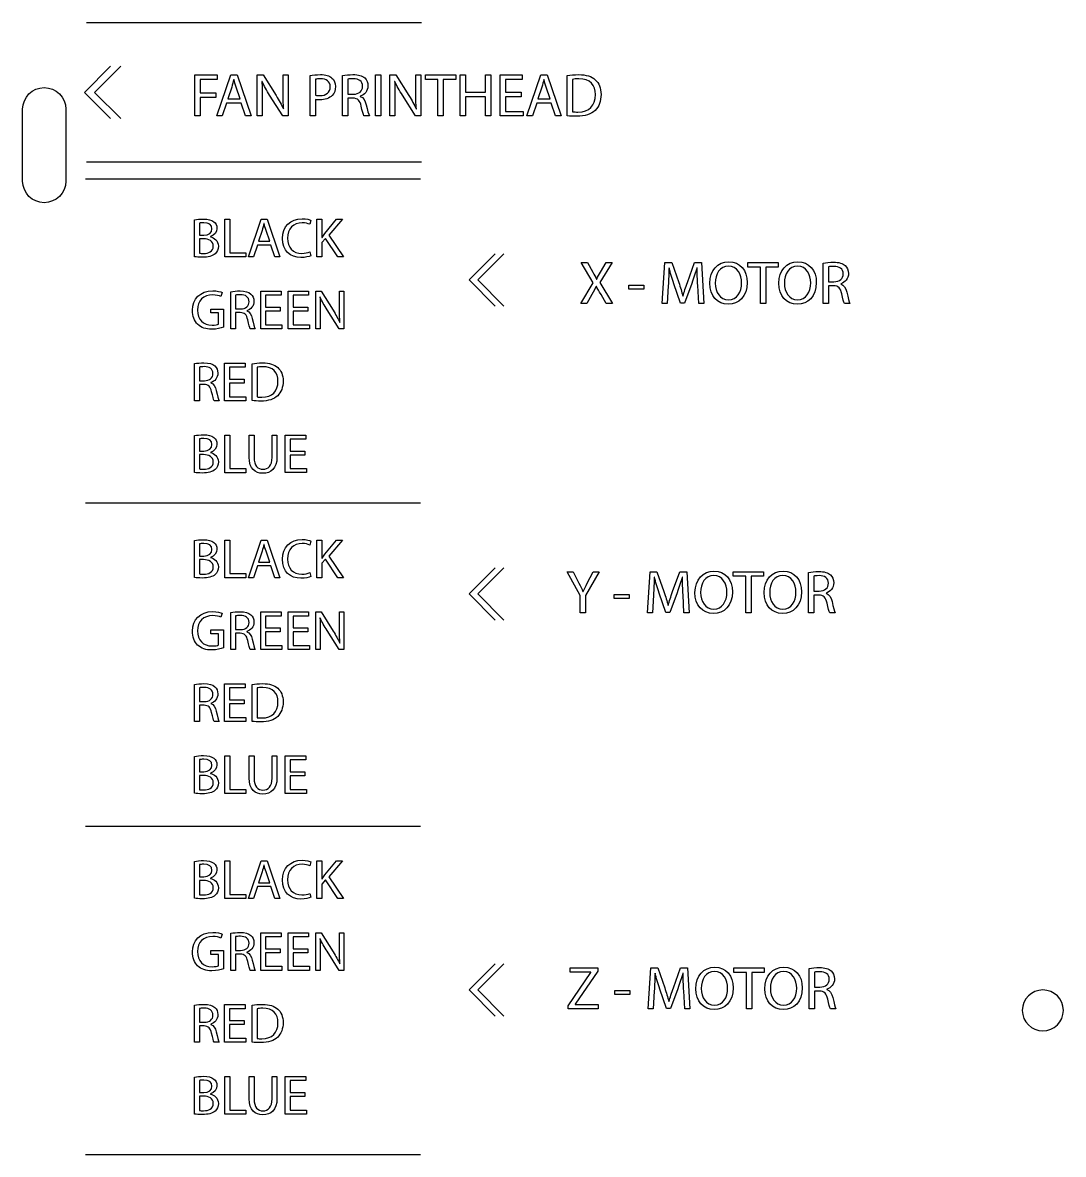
# Model space of a CAD drawing. Header units: millimetres. Extents: x -336 to 378, y -580 to 628.
# Drawn here: x 233.7 to 306, y 448.3 to 527 of the extents above; entities that cross this region are included whole.
import ezdxf

# ---------------------------------------------------------------- set-up
doc = ezdxf.new("R2010")
doc.units = ezdxf.units.MM
doc.layers.add('Cuts', color=1, linetype='Continuous', lineweight=25, true_color=0xff0000)
doc.layers.add('Text', color=5, linetype='Continuous', lineweight=25, true_color=0x0000ff)

msp = doc.modelspace()

# ---------------------------------------------------------------- linework, layer by layer
at = {"layer": 'Cuts', "color": 1, "lineweight": 25, "true_color": 0xff0000}
for points in [[(233.697, 515.993), (233.697, 520.994)], [(236.696, 520.994), (236.696, 515.993), (236.696, 515.993)]]:
    msp.add_lwpolyline(points, dxfattribs=at)
for points in [[(233.697, 520.994), (233.697, 521.822), (234.368, 522.494), (235.196, 522.494)], [(235.196, 522.494), (236.025, 522.494), (236.696, 521.822), (236.696, 520.994)], [(235.196, 514.493), (234.368, 514.493), (233.697, 515.165), (233.697, 515.993)], [(236.696, 515.993), (236.696, 515.165), (236.025, 514.493), (235.196, 514.493)], [(304.583, 459.762), (303.796, 459.762), (303.157, 459.123), (303.157, 458.337)], [(306.008, 458.337), (306.008, 459.123), (305.37, 459.762), (304.583, 459.762)], [(303.157, 458.337), (303.157, 457.55), (303.796, 456.912), (304.583, 456.912)], [(304.583, 456.912), (305.37, 456.912), (306.008, 457.55), (306.008, 458.337)]]:
    msp.add_open_spline(points, degree=3, dxfattribs=at)
at = {"layer": 'Text', "color": 5, "lineweight": 25, "true_color": 0x0000ff}
for points in [[(238.126, 527.011), (261.41, 527.011)], [(239.809, 520.349), (237.993, 522.165), (239.809, 523.982)], [(240.51, 520.349), (238.693, 522.165), (240.51, 523.982)], [(245.669, 523.377), (247.204, 523.377), (247.204, 523.068), (246.041, 523.068), (246.041, 522.12), (247.116, 522.12), (247.116, 521.815), (246.041, 521.815), (246.041, 520.525), (245.669, 520.525), (245.669, 523.377), (245.669, 523.377)], [(247.866, 521.422), (247.569, 520.525), (247.189, 520.525), (248.162, 523.377), (248.602, 523.377), (249.575, 520.525), (249.182, 520.525), (248.877, 521.422), (247.866, 521.422), (247.866, 521.422)], [(249.995, 520.525), (249.995, 523.377), (250.401, 523.377), (251.311, 521.934)], [(251.789, 522.184), (251.789, 523.377), (252.136, 523.377), (252.136, 520.525), (251.764, 520.525), (250.858, 521.972)], [(254.046, 521.667), (254.046, 520.525), (253.678, 520.525), (253.678, 523.343), (253.678, 523.343)], [(256.646, 521.76), (256.298, 521.76), (256.298, 520.525), (255.93, 520.525), (255.93, 523.338), (255.93, 523.338)], [(258.204, 523.377), (258.576, 523.377), (258.576, 520.525), (258.204, 520.525), (258.204, 523.377), (258.204, 523.377)], [(259.219, 520.525), (259.219, 523.377), (259.625, 523.377), (260.535, 521.934)], [(261.014, 522.184), (261.014, 523.377), (261.36, 523.377), (261.36, 520.525), (260.988, 520.525), (260.083, 521.972)], [(262.546, 523.064), (261.679, 523.064), (261.679, 523.377), (263.791, 523.377), (263.791, 523.064), (262.919, 523.064), (262.919, 520.525), (262.546, 520.525), (262.546, 523.064), (262.546, 523.064)], [(264.477, 523.377), (264.477, 522.183), (265.857, 522.183), (265.857, 523.377), (266.229, 523.377), (266.229, 520.525), (265.857, 520.525), (265.857, 521.862), (264.477, 521.862), (264.477, 520.525), (264.105, 520.525), (264.105, 523.377), (264.477, 523.377), (264.477, 523.377)], [(268.341, 521.862), (267.237, 521.862), (267.237, 520.834), (268.473, 520.834), (268.473, 520.525), (266.865, 520.525), (266.865, 523.377), (268.409, 523.377), (268.409, 523.068), (267.237, 523.068), (267.237, 522.166), (268.341, 522.166), (268.341, 521.862), (268.341, 521.862)], [(269.413, 521.422), (269.117, 520.525), (268.736, 520.525), (269.709, 523.377), (270.149, 523.377), (271.122, 520.525), (270.729, 520.525), (270.424, 521.422), (269.413, 521.422), (269.413, 521.422)], [(271.542, 520.534), (271.542, 523.335), (271.542, 523.335)], [(248.221, 522.535), (247.942, 521.71), (248.805, 521.71), (248.805, 521.71)], [(248.374, 523.051), (248.365, 523.051)], [(248.805, 521.71), (248.521, 522.53)], [(250.33, 522.924), (250.317, 522.92)], [(254.046, 523.077), (254.046, 521.968), (254.046, 521.968)], [(256.298, 523.081), (256.298, 522.039), (256.298, 522.039)], [(259.554, 522.924), (259.541, 522.92)], [(269.768, 522.535), (269.489, 521.71), (270.352, 521.71), (270.352, 521.71)], [(269.921, 523.051), (269.912, 523.051)], [(270.352, 521.71), (270.069, 522.53)], [(271.911, 523.068), (271.911, 520.813), (271.911, 520.813)], [(250.342, 521.744), (250.342, 520.525), (249.995, 520.525), (249.995, 520.525)], [(256.298, 522.039), (256.675, 522.039)], [(257.153, 521.896), (257.153, 521.883)], [(259.566, 521.744), (259.566, 520.525), (259.219, 520.525), (259.219, 520.525)], [(251.819, 521.007), (251.831, 521.012)], [(261.043, 521.007), (261.056, 521.012)], [(257.788, 520.525), (257.407, 520.525)], [(238.126, 517.323), (261.41, 517.323)], [(238.059, 516.162), (261.343, 516.162)], [(245.646, 510.731), (245.646, 513.3), (245.646, 513.3)], [(245.984, 513.076), (245.984, 512.229), (245.984, 512.229)], [(247.746, 513.339), (248.087, 513.339), (248.087, 511.007), (249.205, 511.007), (249.205, 510.723), (247.746, 510.723), (247.746, 513.339), (247.746, 513.339)], [(250.004, 511.546), (249.732, 510.723), (249.383, 510.723), (250.276, 513.339), (250.679, 513.339), (251.572, 510.723), (251.211, 510.723), (250.932, 511.546), (250.004, 511.546), (250.004, 511.546)], [(250.47, 513.041), (250.462, 513.041)], [(253.73, 513.266), (253.644, 512.99)], [(254.149, 513.339), (254.486, 513.339), (254.486, 512.078), (254.498, 512.078)], [(254.703, 512.358), (255.503, 513.339), (255.922, 513.339), (254.975, 512.229), (255.996, 510.723), (255.596, 510.723), (254.739, 512.008), (254.486, 511.721), (254.486, 510.723), (254.149, 510.723), (254.149, 513.339), (254.149, 513.339)], [(245.984, 512.229), (246.29, 512.229)], [(250.33, 512.567), (250.074, 511.81), (250.866, 511.81), (250.866, 511.81)], [(250.866, 511.81), (250.606, 512.563)], [(246.263, 511.977), (245.984, 511.977), (245.984, 510.98), (245.984, 510.98)], [(246.756, 512.132), (246.756, 512.12)], [(253.656, 511.076), (253.722, 510.805), (253.722, 510.805)], [(266.536, 507.309), (264.719, 509.125), (266.536, 510.941)], [(267.136, 507.309), (265.32, 509.125), (267.136, 510.941)], [(273.241, 508.109), (272.898, 507.483), (272.475, 507.483), (273.347, 508.926), (272.509, 510.335), (272.936, 510.335), (273.313, 509.666)], [(273.846, 509.666), (274.231, 510.335), (274.658, 510.335), (273.791, 508.947), (274.68, 507.483), (274.252, 507.483), (274.252, 507.483)], [(278.554, 508.706), (278.478, 507.483), (278.126, 507.483), (278.326, 510.335), (278.795, 510.335), (279.282, 508.955)], [(278.618, 509.966), (278.609, 509.966)], [(279.883, 508.955), (280.39, 510.335), (280.86, 510.335), (281.038, 507.483), (280.674, 507.483), (280.606, 508.735), (280.606, 508.735)], [(280.56, 509.966), (280.551, 509.966)], [(284.959, 510.021), (284.092, 510.021), (284.092, 510.335), (286.203, 510.335), (286.203, 510.021), (285.331, 510.021), (285.331, 507.483), (284.959, 507.483), (284.959, 510.021), (284.959, 510.021)], [(290.039, 508.719), (289.692, 508.719), (289.692, 507.483), (289.324, 507.483), (289.324, 510.297), (289.324, 510.297)], [(289.692, 510.038), (289.692, 508.998), (289.692, 508.998)], [(273.575, 509.184), (273.588, 509.184)], [(248.809, 506.857), (248.491, 506.857), (248.491, 505.723), (248.153, 505.723), (248.153, 508.304), (248.153, 508.304)], [(251.592, 506.95), (250.578, 506.95), (250.578, 506.006), (251.712, 506.006), (251.712, 505.723), (250.237, 505.723), (250.237, 508.339), (251.654, 508.339), (251.654, 508.056), (250.578, 508.056), (250.578, 507.229), (251.592, 507.229), (251.592, 506.95), (251.592, 506.95)], [(253.501, 506.95), (252.488, 506.95), (252.488, 506.006), (253.621, 506.006), (253.621, 505.723), (252.146, 505.723), (252.146, 508.339), (253.563, 508.339), (253.563, 508.056), (252.488, 508.056), (252.488, 507.229), (253.501, 507.229), (253.501, 506.95), (253.501, 506.95)], [(254.059, 505.723), (254.059, 508.339), (254.432, 508.339), (255.266, 507.016)], [(255.705, 507.245), (255.705, 508.339), (256.023, 508.339), (256.023, 505.723), (255.681, 505.723), (254.851, 507.051)], [(273.558, 508.676), (273.55, 508.676)], [(275.811, 508.761), (276.856, 508.761), (276.856, 508.49), (275.811, 508.49), (275.811, 508.761), (275.811, 508.761)], [(280.192, 508.883), (279.688, 507.5), (279.409, 507.5), (278.944, 508.858)], [(289.692, 508.998), (290.068, 508.998)], [(290.546, 508.854), (290.546, 508.841)], [(247.564, 508.246), (247.478, 507.97)], [(248.491, 508.067), (248.491, 507.113), (248.491, 507.113)], [(254.366, 507.924), (254.354, 507.92)], [(274.252, 507.483), (273.884, 508.113)], [(279.569, 507.995), (279.578, 507.995)], [(247.307, 506.045), (247.307, 506.825), (246.78, 506.825), (246.78, 507.097), (247.641, 507.097), (247.641, 505.84), (247.641, 505.84)], [(248.491, 507.113), (248.836, 507.113)], [(249.275, 506.981), (249.275, 506.969)], [(254.377, 506.841), (254.377, 505.723), (254.059, 505.723), (254.059, 505.723)], [(291.181, 507.483), (290.8, 507.483)], [(255.732, 506.166), (255.743, 506.17)], [(249.857, 505.723), (249.508, 505.723)], [(246.302, 501.856), (245.984, 501.856), (245.984, 500.723), (245.646, 500.723), (245.646, 503.304), (245.646, 503.304)], [(245.984, 503.067), (245.984, 502.112), (245.984, 502.112)], [(249.085, 501.95), (248.072, 501.95), (248.072, 501.006), (249.205, 501.006), (249.205, 500.723), (247.73, 500.723), (247.73, 503.339), (249.147, 503.339), (249.147, 503.056), (248.072, 503.056), (248.072, 502.229), (249.085, 502.229), (249.085, 501.95), (249.085, 501.95)], [(249.643, 500.731), (249.643, 503.3), (249.643, 503.3)], [(249.981, 503.056), (249.981, 500.987), (249.981, 500.987)], [(245.984, 502.112), (246.33, 502.112)], [(246.768, 501.981), (246.768, 501.969)], [(247.35, 500.723), (247.001, 500.723)], [(245.646, 495.731), (245.646, 498.3), (245.646, 498.3)], [(245.984, 498.076), (245.984, 497.229), (245.984, 497.229)], [(247.746, 498.339), (248.087, 498.339), (248.087, 496.006), (249.205, 496.006), (249.205, 495.723), (247.746, 495.723), (247.746, 498.339), (247.746, 498.339)], [(249.438, 496.799), (249.438, 498.339), (249.779, 498.339), (249.779, 498.339)], [(249.779, 498.339), (249.779, 496.787)], [(251.025, 496.787), (251.025, 498.339), (251.367, 498.339), (251.367, 496.81)], [(253.303, 496.95), (252.29, 496.95), (252.29, 496.007), (253.423, 496.007), (253.423, 495.724), (251.948, 495.724), (251.948, 498.34), (253.365, 498.34), (253.365, 498.056), (252.29, 498.056), (252.29, 497.229), (253.303, 497.229), (253.303, 496.95), (253.303, 496.95)], [(245.984, 497.229), (246.29, 497.229)], [(246.263, 496.977), (245.984, 496.977), (245.984, 495.98), (245.984, 495.98)], [(246.756, 497.132), (246.756, 497.121)], [(238.059, 493.631), (261.343, 493.631)], [(245.646, 488.431), (245.646, 491), (245.646, 491)], [(247.746, 491.039), (248.087, 491.039), (248.087, 488.707), (249.205, 488.707), (249.205, 488.423), (247.746, 488.423), (247.746, 491.039), (247.746, 491.039)], [(250.004, 489.246), (249.732, 488.423), (249.383, 488.423), (250.276, 491.039), (250.679, 491.039), (251.572, 488.423), (251.211, 488.423), (250.932, 489.246), (250.004, 489.246), (250.004, 489.246)], [(253.73, 490.965), (253.644, 490.69)], [(254.149, 491.039), (254.486, 491.039), (254.486, 489.778), (254.498, 489.778)], [(254.703, 490.057), (255.503, 491.039), (255.922, 491.039), (254.975, 489.929), (255.996, 488.423), (255.596, 488.423), (254.739, 489.708), (254.486, 489.421), (254.486, 488.423), (254.149, 488.423), (254.149, 491.039), (254.149, 491.039)], [(245.984, 490.776), (245.984, 489.929), (245.984, 489.929)], [(250.33, 490.267), (250.074, 489.51), (250.866, 489.51), (250.866, 489.51)], [(250.47, 490.741), (250.462, 490.741)], [(250.866, 489.51), (250.606, 490.263)], [(245.984, 489.929), (246.29, 489.929)], [(246.263, 489.677), (245.984, 489.677), (245.984, 488.68), (245.984, 488.68)], [(246.756, 489.832), (246.756, 489.821)], [(253.656, 488.777), (253.722, 488.505), (253.722, 488.505)], [(266.536, 485.479), (264.719, 487.296), (266.536, 489.112)], [(267.136, 485.479), (265.32, 487.296), (267.136, 489.112)], [(272.428, 485.979), (272.428, 487.189), (271.523, 488.831), (271.946, 488.831), (272.348, 488.044)], [(272.928, 488.044), (273.338, 488.831), (273.753, 488.831), (272.801, 487.194), (272.801, 485.98), (272.428, 485.98), (272.428, 485.979)], [(277.53, 487.202), (277.453, 485.979), (277.102, 485.979), (277.301, 488.831), (277.771, 488.831), (278.257, 487.451)], [(278.858, 487.451), (279.366, 488.831), (279.835, 488.831), (280.013, 485.979), (279.649, 485.979), (279.582, 487.231), (279.582, 487.231)], [(283.934, 488.518), (283.067, 488.518), (283.067, 488.831), (285.178, 488.831), (285.178, 488.518), (284.306, 488.518), (284.306, 485.979), (283.934, 485.979), (283.934, 488.518), (283.934, 488.518)], [(289.014, 487.215), (288.667, 487.215), (288.667, 485.98), (288.299, 485.98), (288.299, 488.793), (288.299, 488.793)], [(277.593, 488.463), (277.584, 488.463)], [(279.535, 488.463), (279.526, 488.463)], [(288.667, 488.535), (288.667, 487.494), (288.667, 487.494)], [(272.631, 487.456), (272.64, 487.456)], [(274.787, 487.257), (275.832, 487.257), (275.832, 486.986), (274.787, 486.986), (274.787, 487.257), (274.787, 487.257)], [(279.167, 487.379), (278.663, 485.996), (278.384, 485.996), (277.919, 487.354)], [(288.667, 487.494), (289.044, 487.494)], [(289.522, 487.35), (289.522, 487.337)], [(278.545, 486.491), (278.553, 486.491)], [(247.564, 485.946), (247.478, 485.671)], [(248.809, 484.557), (248.491, 484.557), (248.491, 483.424), (248.153, 483.424), (248.153, 486.005), (248.153, 486.005)], [(248.491, 485.768), (248.491, 484.813), (248.491, 484.813)], [(251.592, 484.65), (250.578, 484.65), (250.578, 483.707), (251.712, 483.707), (251.712, 483.424), (250.237, 483.424), (250.237, 486.04), (251.654, 486.04), (251.654, 485.756), (250.578, 485.756), (250.578, 484.929), (251.592, 484.929), (251.592, 484.65), (251.592, 484.65)], [(253.501, 484.65), (252.488, 484.65), (252.488, 483.707), (253.621, 483.707), (253.621, 483.424), (252.146, 483.424), (252.146, 486.04), (253.563, 486.04), (253.563, 485.756), (252.488, 485.756), (252.488, 484.929), (253.501, 484.929), (253.501, 484.65), (253.501, 484.65)], [(254.059, 483.424), (254.059, 486.04), (254.432, 486.04), (255.266, 484.716)], [(254.366, 485.624), (254.354, 485.62)], [(255.705, 484.945), (255.705, 486.04), (256.023, 486.04), (256.023, 483.424), (255.681, 483.424), (254.851, 484.751)], [(290.157, 485.98), (289.776, 485.98)], [(247.307, 483.745), (247.307, 484.525), (246.78, 484.525), (246.78, 484.797), (247.641, 484.797), (247.641, 483.54), (247.641, 483.54)], [(248.491, 484.813), (248.836, 484.813)], [(249.275, 484.681), (249.275, 484.669)], [(254.377, 484.541), (254.377, 483.424), (254.059, 483.424), (254.059, 483.424)], [(249.857, 483.424), (249.508, 483.424)], [(255.732, 483.866), (255.743, 483.87)], [(246.302, 479.557), (245.984, 479.557), (245.984, 478.423), (245.646, 478.423), (245.646, 481.004), (245.646, 481.004)], [(245.984, 480.767), (245.984, 479.813), (245.984, 479.813)], [(249.085, 479.65), (248.072, 479.65), (248.072, 478.707), (249.205, 478.707), (249.205, 478.424), (247.73, 478.424), (247.73, 481.04), (249.147, 481.04), (249.147, 480.756), (248.072, 480.756), (248.072, 479.929), (249.085, 479.929), (249.085, 479.65), (249.085, 479.65)], [(249.643, 478.432), (249.643, 481), (249.643, 481)], [(249.981, 480.756), (249.981, 478.687), (249.981, 478.687)], [(245.984, 479.813), (246.33, 479.813)], [(246.768, 479.681), (246.768, 479.669)], [(247.35, 478.423), (247.001, 478.423)], [(247.746, 476.039), (248.087, 476.039), (248.087, 473.707), (249.205, 473.707), (249.205, 473.424), (247.746, 473.424), (247.746, 476.039), (247.746, 476.039)], [(249.438, 474.499), (249.438, 476.039), (249.779, 476.039), (249.779, 476.039)], [(249.779, 476.039), (249.779, 474.487)], [(251.025, 474.487), (251.025, 476.039), (251.367, 476.039), (251.367, 474.51)], [(253.303, 474.65), (252.29, 474.65), (252.29, 473.707), (253.423, 473.707), (253.423, 473.424), (251.948, 473.424), (251.948, 476.039), (253.365, 476.039), (253.365, 475.756), (252.29, 475.756), (252.29, 474.929), (253.303, 474.929), (253.303, 474.65), (253.303, 474.65)], [(245.646, 473.431), (245.646, 476.001), (245.646, 476.001)], [(245.984, 475.776), (245.984, 474.929), (245.984, 474.929)], [(245.984, 474.929), (246.29, 474.929)], [(246.263, 474.677), (245.984, 474.677), (245.984, 473.68), (245.984, 473.68)], [(246.756, 474.832), (246.756, 474.821)], [(238.059, 471.158), (261.343, 471.158)], [(245.646, 466.131), (245.646, 468.7), (245.646, 468.7)], [(245.984, 468.475), (245.984, 467.629), (245.984, 467.629)], [(247.746, 468.739), (248.087, 468.739), (248.087, 466.406), (249.205, 466.406), (249.205, 466.123), (247.746, 466.123), (247.746, 468.739), (247.746, 468.739)], [(250.004, 466.946), (249.732, 466.123), (249.383, 466.123), (250.276, 468.739), (250.679, 468.739), (251.572, 466.123), (251.211, 466.123), (250.932, 466.946), (250.004, 466.946), (250.004, 466.946)], [(250.47, 468.44), (250.462, 468.44)], [(253.73, 468.665), (253.644, 468.389)], [(254.149, 468.739), (254.486, 468.739), (254.486, 467.477), (254.498, 467.477)], [(254.703, 467.757), (255.503, 468.739), (255.922, 468.739), (254.975, 467.629), (255.996, 466.123), (255.596, 466.123), (254.739, 467.408), (254.486, 467.12), (254.486, 466.123), (254.149, 466.123), (254.149, 468.739), (254.149, 468.739)], [(245.984, 467.629), (246.29, 467.629)], [(246.263, 467.377), (245.984, 467.377), (245.984, 466.379), (245.984, 466.379)], [(246.756, 467.532), (246.756, 467.52)], [(250.33, 467.966), (250.074, 467.21), (250.866, 467.21), (250.866, 467.21)], [(250.866, 467.21), (250.606, 467.963)], [(253.656, 466.476), (253.722, 466.205), (253.722, 466.205)], [(247.564, 463.646), (247.478, 463.37)], [(248.809, 462.257), (248.491, 462.257), (248.491, 461.123), (248.153, 461.123), (248.153, 463.704), (248.153, 463.704)], [(248.491, 463.467), (248.491, 462.512), (248.491, 462.512)], [(251.592, 462.35), (250.578, 462.35), (250.578, 461.407), (251.712, 461.407), (251.712, 461.124), (250.237, 461.124), (250.237, 463.739), (251.654, 463.739), (251.654, 463.456), (250.578, 463.456), (250.578, 462.629), (251.592, 462.629), (251.592, 462.35), (251.592, 462.35)], [(253.501, 462.35), (252.488, 462.35), (252.488, 461.407), (253.621, 461.407), (253.621, 461.124), (252.146, 461.124), (252.146, 463.739), (253.563, 463.739), (253.563, 463.456), (252.488, 463.456), (252.488, 462.629), (253.501, 462.629), (253.501, 462.35), (253.501, 462.35)], [(254.059, 461.123), (254.059, 463.739), (254.432, 463.739), (255.266, 462.415)], [(255.705, 462.644), (255.705, 463.739), (256.023, 463.739), (256.023, 461.123), (255.681, 461.123), (254.851, 462.451)], [(254.366, 463.324), (254.354, 463.32)], [(247.307, 461.445), (247.307, 462.225), (246.78, 462.225), (246.78, 462.497), (247.641, 462.497), (247.641, 461.24), (247.641, 461.24)], [(248.491, 462.512), (248.836, 462.512)], [(249.275, 462.381), (249.275, 462.369)], [(254.377, 462.242), (254.377, 461.124), (254.059, 461.124), (254.059, 461.123)], [(249.857, 461.123), (249.508, 461.123)], [(255.732, 461.566), (255.743, 461.57)], [(266.536, 457.945), (264.719, 459.761), (266.536, 461.578)], [(267.136, 457.945), (265.32, 459.761), (267.136, 461.578)], [(271.599, 458.66), (273.177, 460.975), (273.177, 460.987), (271.734, 460.987), (271.734, 461.296), (273.659, 461.296), (273.659, 461.072), (272.086, 458.766), (272.086, 458.754), (273.681, 458.754), (273.681, 458.445), (271.599, 458.445), (271.599, 458.66), (271.599, 458.66)], [(277.58, 459.668), (277.504, 458.445), (277.153, 458.445), (277.352, 461.297), (277.821, 461.297), (278.308, 459.917)], [(278.909, 459.917), (279.417, 461.297), (279.886, 461.297), (280.064, 458.445), (279.7, 458.445), (279.632, 459.697), (279.632, 459.697)], [(283.985, 460.983), (283.118, 460.983), (283.118, 461.296), (285.229, 461.296), (285.229, 460.983), (284.358, 460.983), (284.358, 458.445), (283.985, 458.445), (283.985, 460.983), (283.985, 460.983)], [(289.065, 459.68), (288.718, 459.68), (288.718, 458.445), (288.35, 458.445), (288.35, 461.258), (288.35, 461.258)], [(277.644, 460.929), (277.635, 460.929)], [(279.586, 460.928), (279.577, 460.928)], [(288.718, 461), (288.718, 459.959), (288.718, 459.959)], [(274.837, 459.722), (275.882, 459.722), (275.882, 459.451), (274.837, 459.451), (274.837, 459.722), (274.837, 459.722)], [(279.218, 459.845), (278.714, 458.462), (278.435, 458.462), (277.97, 459.82)], [(288.718, 459.959), (289.095, 459.959)], [(289.573, 459.815), (289.573, 459.802)], [(246.302, 457.256), (245.984, 457.256), (245.984, 456.123), (245.646, 456.123), (245.646, 458.704), (245.646, 458.704)], [(249.085, 457.349), (248.072, 457.349), (248.072, 456.406), (249.205, 456.406), (249.205, 456.123), (247.73, 456.123), (247.73, 458.739), (249.147, 458.739), (249.147, 458.456), (248.072, 458.456), (248.072, 457.629), (249.085, 457.629), (249.085, 457.349), (249.085, 457.349)], [(278.596, 458.957), (278.604, 458.957)], [(245.984, 458.467), (245.984, 457.513), (245.984, 457.513)], [(249.643, 456.131), (249.643, 458.7), (249.643, 458.7)], [(249.981, 458.456), (249.981, 456.387), (249.981, 456.387)], [(290.207, 458.445), (289.827, 458.445)], [(245.984, 457.513), (246.33, 457.513)], [(246.768, 457.381), (246.768, 457.369)], [(247.35, 456.123), (247.001, 456.123)], [(245.646, 451.131), (245.646, 453.7), (245.646, 453.7)], [(245.984, 453.475), (245.984, 452.629), (245.984, 452.629)], [(247.746, 453.739), (248.087, 453.739), (248.087, 451.406), (249.205, 451.406), (249.205, 451.123), (247.746, 451.123), (247.746, 453.739), (247.746, 453.739)], [(249.438, 452.198), (249.438, 453.739), (249.779, 453.739), (249.779, 453.739)], [(249.779, 453.739), (249.779, 452.187)], [(251.025, 452.187), (251.025, 453.739), (251.367, 453.739), (251.367, 452.21)], [(253.303, 452.35), (252.29, 452.35), (252.29, 451.406), (253.423, 451.406), (253.423, 451.123), (251.948, 451.123), (251.948, 453.739), (253.365, 453.739), (253.365, 453.456), (252.29, 453.456), (252.29, 452.629), (253.303, 452.629), (253.303, 452.35), (253.303, 452.35)], [(245.984, 452.629), (246.29, 452.629)], [(246.756, 452.532), (246.756, 452.52)], [(246.263, 452.377), (245.984, 452.377), (245.984, 451.38), (245.984, 451.38)], [(238.059, 448.331), (261.343, 448.331)]]:
    msp.add_lwpolyline(points, dxfattribs=at)
for points in [[(253.678, 523.343), (253.856, 523.372), (254.089, 523.398), (254.385, 523.398)], [(254.385, 523.398), (254.749, 523.398), (255.015, 523.313), (255.184, 523.161)], [(255.93, 523.338), (256.117, 523.372), (256.387, 523.398), (256.637, 523.398)], [(256.637, 523.398), (257.03, 523.398), (257.289, 523.321), (257.462, 523.165)], [(271.542, 523.335), (271.767, 523.372), (272.033, 523.398), (272.325, 523.398)], [(272.325, 523.398), (272.854, 523.398), (273.231, 523.271), (273.48, 523.042)], [(248.365, 523.051), (248.322, 522.886), (248.28, 522.708), (248.221, 522.535)], [(248.521, 522.53), (248.458, 522.716), (248.416, 522.886), (248.374, 523.051)], [(250.317, 522.92), (250.338, 522.56), (250.342, 522.217), (250.342, 521.744)], [(250.858, 521.972), (250.66, 522.289), (250.469, 522.615), (250.33, 522.924)], [(254.393, 523.106), (254.232, 523.106), (254.109, 523.094), (254.046, 523.077)], [(254.351, 521.938), (254.795, 521.938), (255.066, 522.159), (255.066, 522.543)], [(255.066, 522.543), (255.066, 522.924), (254.795, 523.106), (254.393, 523.106)], [(255.184, 523.161), (255.337, 523.025), (255.434, 522.818), (255.434, 522.564)], [(255.434, 522.564), (255.434, 522.306), (255.358, 522.103), (255.214, 521.955)], [(256.662, 523.11), (256.485, 523.11), (256.362, 523.097), (256.298, 523.081)], [(257.318, 522.581), (257.318, 522.949), (257.052, 523.11), (256.662, 523.11)], [(256.675, 522.039), (257.068, 522.039), (257.318, 522.255), (257.318, 522.581)], [(257.686, 522.619), (257.686, 522.247), (257.449, 521.997), (257.153, 521.896)], [(257.462, 523.165), (257.602, 523.038), (257.686, 522.843), (257.686, 522.619)], [(259.541, 522.92), (259.562, 522.56), (259.566, 522.217), (259.566, 521.744)], [(260.083, 521.972), (259.884, 522.289), (259.694, 522.615), (259.554, 522.924)], [(269.912, 523.051), (269.87, 522.886), (269.828, 522.708), (269.768, 522.535)], [(270.069, 522.53), (270.005, 522.716), (269.963, 522.886), (269.921, 523.051)], [(272.342, 523.106), (272.152, 523.106), (272.008, 523.089), (271.911, 523.068)], [(273.497, 522.006), (273.502, 522.678), (273.121, 523.106), (272.342, 523.106)], [(273.48, 523.042), (273.738, 522.81), (273.886, 522.48), (273.886, 522.019)], [(251.311, 521.934), (251.519, 521.599), (251.688, 521.299), (251.819, 521.007)], [(251.831, 521.012), (251.798, 521.393), (251.789, 521.739), (251.789, 522.184)], [(254.046, 521.968), (254.126, 521.946), (254.228, 521.938), (254.351, 521.938)], [(254.342, 521.642), (254.232, 521.642), (254.131, 521.646), (254.046, 521.667)], [(255.214, 521.955), (255.015, 521.747), (254.702, 521.642), (254.342, 521.642)], [(257.221, 521.206), (257.136, 521.599), (256.98, 521.747), (256.646, 521.76)], [(257.153, 521.883), (257.369, 521.807), (257.5, 521.604), (257.568, 521.307)], [(260.535, 521.934), (260.743, 521.599), (260.912, 521.299), (261.043, 521.007)], [(261.056, 521.012), (261.022, 521.393), (261.014, 521.739), (261.014, 522.184)], [(272.283, 520.796), (273.074, 520.796), (273.497, 521.236), (273.497, 522.006)], [(273.886, 522.019), (273.886, 521.553), (273.738, 521.172), (273.476, 520.91)], [(257.407, 520.525), (257.36, 520.61), (257.297, 520.851), (257.221, 521.206)], [(257.568, 521.307), (257.661, 520.91), (257.729, 520.635), (257.788, 520.525)], [(273.476, 520.91), (273.205, 520.644), (272.765, 520.5), (272.211, 520.5)], [(272.211, 520.5), (271.944, 520.5), (271.729, 520.512), (271.542, 520.534)], [(271.911, 520.813), (272.004, 520.8), (272.139, 520.796), (272.283, 520.796)], [(245.646, 513.3), (245.794, 513.335), (246.03, 513.358), (246.263, 513.358)], [(246.283, 513.099), (246.127, 513.099), (246.039, 513.087), (245.984, 513.076)], [(246.263, 513.358), (246.601, 513.358), (246.818, 513.3), (246.978, 513.168)], [(246.853, 512.671), (246.853, 512.974), (246.624, 513.099), (246.283, 513.099)], [(246.978, 513.168), (247.113, 513.067), (247.198, 512.912), (247.198, 512.706)], [(250.462, 513.041), (250.423, 512.889), (250.384, 512.726), (250.33, 512.567)], [(250.606, 512.563), (250.547, 512.734), (250.509, 512.889), (250.47, 513.041)], [(251.743, 512.008), (251.743, 512.831), (252.298, 513.382), (253.109, 513.382)], [(253.121, 513.099), (252.507, 513.099), (252.1, 512.707), (252.1, 512.02)], [(253.109, 513.382), (253.431, 513.382), (253.64, 513.312), (253.73, 513.266)], [(253.644, 512.99), (253.52, 513.052), (253.338, 513.099), (253.121, 513.099)], [(246.29, 512.229), (246.644, 512.229), (246.853, 512.419), (246.853, 512.671)], [(247.198, 512.706), (247.198, 512.45), (247.028, 512.229), (246.756, 512.132)], [(254.498, 512.078), (254.568, 512.179), (254.637, 512.272), (254.703, 512.358)], [(246.939, 511.472), (246.939, 511.825), (246.632, 511.977), (246.263, 511.977)], [(246.267, 510.964), (246.617, 510.964), (246.939, 511.092), (246.939, 511.472)], [(246.756, 512.12), (247.005, 512.062), (247.296, 511.857), (247.296, 511.469)], [(247.296, 511.469), (247.296, 511.243), (247.207, 511.069), (247.071, 510.944)], [(253.031, 510.68), (252.294, 510.68), (251.743, 511.146), (251.743, 512.008)], [(252.1, 512.02), (252.1, 511.375), (252.468, 510.968), (253.101, 510.968)], [(246.17, 510.7), (245.937, 510.7), (245.759, 510.715), (245.646, 510.731)], [(245.984, 510.98), (246.054, 510.968), (246.147, 510.964), (246.267, 510.964)], [(247.071, 510.944), (246.892, 510.778), (246.597, 510.7), (246.17, 510.7)], [(253.722, 510.805), (253.602, 510.742), (253.349, 510.68), (253.031, 510.68)], [(253.101, 510.968), (253.311, 510.968), (253.52, 511.011), (253.656, 511.076)], [(278.609, 509.966), (278.601, 509.611), (278.579, 509.137), (278.554, 508.706)], [(278.944, 508.858), (278.808, 509.264), (278.698, 509.628), (278.618, 509.966)], [(280.551, 509.966), (280.45, 509.636), (280.335, 509.277), (280.192, 508.883)], [(280.606, 508.735), (280.585, 509.133), (280.56, 509.615), (280.56, 509.966)], [(281.437, 508.887), (281.437, 509.793), (281.995, 510.385), (282.757, 510.385)], [(282.744, 510.085), (282.131, 510.085), (281.826, 509.518), (281.826, 508.896)], [(283.654, 508.921), (283.654, 509.493), (283.358, 510.085), (282.744, 510.085)], [(282.757, 510.385), (283.54, 510.385), (284.043, 509.789), (284.043, 508.938)], [(286.238, 508.887), (286.238, 509.793), (286.796, 510.385), (287.558, 510.385)], [(287.545, 510.085), (286.931, 510.085), (286.627, 509.518), (286.627, 508.896)], [(288.455, 508.921), (288.455, 509.493), (288.159, 510.085), (287.545, 510.085)], [(287.558, 510.385), (288.341, 510.385), (288.844, 509.789), (288.844, 508.938)], [(289.324, 510.297), (289.51, 510.33), (289.781, 510.356), (290.03, 510.356)], [(290.056, 510.068), (289.878, 510.068), (289.755, 510.055), (289.692, 510.038)], [(290.03, 510.356), (290.424, 510.356), (290.682, 510.28), (290.855, 510.123)], [(290.711, 509.539), (290.711, 509.907), (290.445, 510.068), (290.056, 510.068)], [(290.855, 510.123), (290.995, 509.996), (291.079, 509.802), (291.079, 509.577)], [(273.313, 509.666), (273.419, 509.48), (273.499, 509.336), (273.575, 509.184)], [(273.588, 509.184), (273.668, 509.353), (273.74, 509.484), (273.846, 509.666)], [(290.068, 508.998), (290.462, 508.998), (290.711, 509.213), (290.711, 509.539)], [(291.079, 509.577), (291.079, 509.205), (290.842, 508.956), (290.546, 508.854)], [(245.491, 507.015), (245.491, 507.795), (246.03, 508.366), (246.908, 508.366)], [(246.908, 508.366), (247.21, 508.366), (247.451, 508.3), (247.564, 508.246)], [(248.153, 508.304), (248.324, 508.335), (248.573, 508.358), (248.801, 508.358)], [(248.801, 508.358), (249.162, 508.358), (249.399, 508.289), (249.558, 508.145)], [(273.55, 508.676), (273.469, 508.511), (273.385, 508.358), (273.241, 508.109)], [(273.884, 508.113), (273.736, 508.354), (273.647, 508.511), (273.558, 508.676)], [(279.282, 508.955), (279.4, 508.604), (279.493, 508.291), (279.569, 507.995)], [(279.578, 507.995), (279.654, 508.282), (279.756, 508.595), (279.883, 508.955)], [(282.719, 507.436), (281.962, 507.436), (281.437, 508.024), (281.437, 508.887)], [(281.826, 508.896), (281.826, 508.282), (282.156, 507.736), (282.74, 507.736)], [(284.043, 508.938), (284.043, 507.961), (283.447, 507.436), (282.719, 507.436)], [(282.74, 507.736), (283.324, 507.736), (283.654, 508.274), (283.654, 508.921)], [(287.52, 507.436), (286.762, 507.436), (286.238, 508.024), (286.238, 508.887)], [(286.627, 508.896), (286.627, 508.282), (286.957, 507.736), (287.541, 507.736)], [(288.844, 508.938), (288.844, 507.961), (288.248, 507.436), (287.52, 507.436)], [(287.541, 507.736), (288.125, 507.736), (288.455, 508.274), (288.455, 508.921)], [(290.614, 508.164), (290.53, 508.558), (290.373, 508.706), (290.039, 508.719)], [(290.546, 508.841), (290.762, 508.765), (290.894, 508.562), (290.961, 508.266)], [(246.9, 508.083), (246.263, 508.083), (245.848, 507.687), (245.848, 507.031)], [(247.478, 507.97), (247.339, 508.036), (247.164, 508.083), (246.9, 508.083)], [(248.825, 508.095), (248.662, 508.095), (248.549, 508.083), (248.491, 508.067)], [(249.426, 507.609), (249.426, 507.947), (249.182, 508.095), (248.825, 508.095)], [(248.836, 507.113), (249.197, 507.113), (249.426, 507.311), (249.426, 507.609)], [(249.764, 507.644), (249.764, 507.303), (249.547, 507.074), (249.275, 506.981)], [(249.558, 508.145), (249.686, 508.029), (249.764, 507.85), (249.764, 507.644)], [(254.354, 507.92), (254.374, 507.59), (254.377, 507.276), (254.377, 506.841)], [(254.851, 507.051), (254.669, 507.342), (254.494, 507.641), (254.366, 507.924)], [(290.8, 507.483), (290.753, 507.568), (290.69, 507.809), (290.614, 508.164)], [(290.961, 508.266), (291.054, 507.868), (291.122, 507.593), (291.181, 507.483)], [(245.856, 506.041), (245.631, 506.259), (245.491, 506.608), (245.491, 507.015)], [(245.848, 507.031), (245.848, 506.367), (246.244, 505.975), (246.857, 505.975)], [(249.337, 506.348), (249.259, 506.709), (249.116, 506.845), (248.809, 506.857)], [(249.275, 506.969), (249.473, 506.899), (249.593, 506.713), (249.655, 506.441)], [(255.266, 507.016), (255.457, 506.709), (255.612, 506.434), (255.732, 506.166)], [(255.743, 506.17), (255.712, 506.519), (255.705, 506.837), (255.705, 507.245)], [(246.834, 505.696), (246.438, 505.696), (246.112, 505.797), (245.856, 506.041)], [(246.857, 505.975), (247.079, 505.975), (247.23, 506.006), (247.307, 506.045)], [(249.508, 505.723), (249.465, 505.801), (249.407, 506.022), (249.337, 506.348)], [(249.655, 506.441), (249.741, 506.076), (249.803, 505.824), (249.857, 505.723)], [(247.641, 505.84), (247.49, 505.781), (247.187, 505.696), (246.834, 505.696)], [(245.646, 503.304), (245.817, 503.335), (246.066, 503.358), (246.295, 503.358)], [(246.318, 503.094), (246.155, 503.094), (246.042, 503.083), (245.984, 503.067)], [(246.295, 503.358), (246.656, 503.358), (246.892, 503.289), (247.051, 503.145)], [(246.919, 502.609), (246.919, 502.947), (246.675, 503.094), (246.318, 503.094)], [(247.051, 503.145), (247.179, 503.029), (247.257, 502.85), (247.257, 502.644)], [(249.643, 503.3), (249.849, 503.336), (250.094, 503.359), (250.361, 503.359)], [(250.377, 503.091), (250.202, 503.091), (250.07, 503.075), (249.981, 503.056)], [(250.361, 503.359), (250.847, 503.359), (251.192, 503.242), (251.421, 503.033)], [(251.436, 502.081), (251.44, 502.698), (251.091, 503.091), (250.377, 503.091)], [(251.421, 503.033), (251.658, 502.819), (251.793, 502.517), (251.793, 502.093)], [(246.33, 502.112), (246.69, 502.112), (246.919, 502.311), (246.919, 502.609)], [(247.257, 502.644), (247.257, 502.303), (247.04, 502.074), (246.768, 501.981)], [(250.323, 500.972), (251.048, 500.972), (251.436, 501.376), (251.436, 502.081)], [(251.793, 502.093), (251.793, 501.667), (251.658, 501.317), (251.417, 501.077)], [(246.83, 501.348), (246.753, 501.709), (246.609, 501.845), (246.302, 501.856)], [(246.768, 501.969), (246.966, 501.899), (247.086, 501.713), (247.148, 501.441)], [(247.001, 500.723), (246.958, 500.801), (246.9, 501.022), (246.83, 501.348)], [(247.148, 501.441), (247.234, 501.076), (247.296, 500.824), (247.35, 500.723)], [(250.256, 500.7), (250.012, 500.7), (249.814, 500.712), (249.643, 500.731)], [(249.981, 500.987), (250.066, 500.975), (250.191, 500.972), (250.323, 500.972)], [(251.417, 501.077), (251.169, 500.832), (250.765, 500.7), (250.256, 500.7)], [(245.646, 498.3), (245.794, 498.335), (246.03, 498.358), (246.263, 498.358)], [(246.283, 498.099), (246.127, 498.099), (246.039, 498.087), (245.984, 498.076)], [(246.263, 498.358), (246.601, 498.358), (246.818, 498.3), (246.978, 498.168)], [(246.853, 497.672), (246.853, 497.975), (246.624, 498.099), (246.283, 498.099)], [(246.978, 498.168), (247.113, 498.067), (247.198, 497.912), (247.198, 497.707)], [(246.29, 497.229), (246.644, 497.229), (246.853, 497.419), (246.853, 497.672)], [(247.198, 497.707), (247.198, 497.45), (247.028, 497.229), (246.756, 497.132)], [(246.939, 496.473), (246.939, 496.826), (246.632, 496.977), (246.263, 496.977)], [(246.267, 495.964), (246.617, 495.964), (246.939, 496.092), (246.939, 496.473)], [(246.756, 497.121), (247.005, 497.062), (247.296, 496.857), (247.296, 496.468)], [(250.377, 495.681), (249.841, 495.681), (249.438, 495.983), (249.438, 496.799)], [(249.779, 496.787), (249.779, 496.205), (250.039, 495.956), (250.389, 495.956)], [(251.367, 496.81), (251.367, 496.006), (250.944, 495.681), (250.377, 495.681)], [(250.389, 495.956), (250.772, 495.956), (251.025, 496.212), (251.025, 496.787)], [(246.17, 495.7), (245.937, 495.7), (245.759, 495.716), (245.646, 495.731)], [(245.984, 495.98), (246.054, 495.968), (246.147, 495.964), (246.267, 495.964)], [(247.071, 495.945), (246.892, 495.778), (246.597, 495.7), (246.17, 495.7)], [(247.296, 496.468), (247.296, 496.243), (247.207, 496.069), (247.071, 495.945)], [(245.646, 491), (245.794, 491.036), (246.03, 491.059), (246.263, 491.059)], [(246.263, 491.059), (246.601, 491.059), (246.818, 491), (246.978, 490.868)], [(251.743, 489.708), (251.743, 490.531), (252.298, 491.082), (253.109, 491.082)], [(253.109, 491.082), (253.431, 491.082), (253.64, 491.012), (253.73, 490.965)], [(246.283, 490.799), (246.127, 490.799), (246.039, 490.787), (245.984, 490.776)], [(246.853, 490.372), (246.853, 490.674), (246.624, 490.799), (246.283, 490.799)], [(246.29, 489.929), (246.644, 489.929), (246.853, 490.119), (246.853, 490.372)], [(247.198, 490.407), (247.198, 490.151), (247.028, 489.929), (246.756, 489.832)], [(246.978, 490.868), (247.113, 490.768), (247.198, 490.612), (247.198, 490.407)], [(250.462, 490.741), (250.423, 490.589), (250.384, 490.426), (250.33, 490.267)], [(250.606, 490.263), (250.547, 490.434), (250.509, 490.589), (250.47, 490.741)], [(253.121, 490.799), (252.507, 490.799), (252.1, 490.407), (252.1, 489.72)], [(253.644, 490.69), (253.52, 490.752), (253.338, 490.799), (253.121, 490.799)], [(246.939, 489.172), (246.939, 489.525), (246.632, 489.677), (246.263, 489.677)], [(246.756, 489.821), (247.005, 489.762), (247.296, 489.557), (247.296, 489.168)], [(253.031, 488.381), (252.294, 488.381), (251.743, 488.847), (251.743, 489.708)], [(252.1, 489.72), (252.1, 489.076), (252.468, 488.668), (253.101, 488.668)], [(254.498, 489.778), (254.568, 489.879), (254.637, 489.972), (254.703, 490.057)], [(245.984, 488.68), (246.054, 488.668), (246.147, 488.664), (246.267, 488.664)], [(247.071, 488.644), (246.892, 488.478), (246.597, 488.4), (246.17, 488.4)], [(246.267, 488.664), (246.617, 488.664), (246.939, 488.792), (246.939, 489.172)], [(247.296, 489.168), (247.296, 488.943), (247.207, 488.769), (247.071, 488.644)], [(253.101, 488.668), (253.311, 488.668), (253.52, 488.711), (253.656, 488.777)], [(280.412, 487.384), (280.412, 488.289), (280.971, 488.882), (281.733, 488.882)], [(281.733, 488.882), (282.515, 488.882), (283.019, 488.285), (283.019, 487.435)], [(285.213, 487.384), (285.213, 488.289), (285.772, 488.882), (286.533, 488.882)], [(286.533, 488.882), (287.316, 488.882), (287.819, 488.285), (287.819, 487.435)], [(288.299, 488.793), (288.485, 488.827), (288.756, 488.852), (289.005, 488.852)], [(289.005, 488.852), (289.399, 488.852), (289.657, 488.776), (289.831, 488.62)], [(289.831, 488.62), (289.97, 488.493), (290.055, 488.298), (290.055, 488.074)], [(246.17, 488.4), (245.937, 488.4), (245.759, 488.416), (245.646, 488.431)], [(253.722, 488.505), (253.602, 488.443), (253.349, 488.381), (253.031, 488.381)], [(272.348, 488.044), (272.453, 487.829), (272.542, 487.655), (272.631, 487.456)], [(272.64, 487.456), (272.716, 487.643), (272.818, 487.829), (272.928, 488.044)], [(277.584, 488.463), (277.576, 488.107), (277.555, 487.633), (277.53, 487.202)], [(277.919, 487.354), (277.784, 487.76), (277.673, 488.124), (277.593, 488.463)], [(279.526, 488.463), (279.425, 488.133), (279.311, 487.773), (279.167, 487.379)], [(279.582, 487.231), (279.561, 487.629), (279.535, 488.112), (279.535, 488.463)], [(281.72, 488.581), (281.106, 488.581), (280.802, 488.014), (280.802, 487.392)], [(282.63, 487.418), (282.63, 487.989), (282.333, 488.581), (281.72, 488.581)], [(286.52, 488.581), (285.907, 488.581), (285.603, 488.014), (285.603, 487.392)], [(287.43, 487.418), (287.43, 487.989), (287.134, 488.581), (286.52, 488.581)], [(289.031, 488.564), (288.853, 488.564), (288.731, 488.552), (288.667, 488.535)], [(289.687, 488.036), (289.687, 488.404), (289.42, 488.564), (289.031, 488.564)], [(289.044, 487.494), (289.437, 487.494), (289.687, 487.71), (289.687, 488.036)], [(290.055, 488.074), (290.055, 487.702), (289.818, 487.452), (289.522, 487.35)], [(278.257, 487.451), (278.376, 487.1), (278.469, 486.787), (278.545, 486.491)], [(278.553, 486.491), (278.63, 486.779), (278.731, 487.092), (278.858, 487.451)], [(281.694, 485.933), (280.937, 485.933), (280.412, 486.521), (280.412, 487.384)], [(280.802, 487.392), (280.802, 486.779), (281.132, 486.233), (281.716, 486.233)], [(283.019, 487.435), (283.019, 486.457), (282.422, 485.933), (281.694, 485.933)], [(281.716, 486.233), (282.3, 486.233), (282.63, 486.771), (282.63, 487.418)], [(286.495, 485.933), (285.738, 485.933), (285.213, 486.521), (285.213, 487.384)], [(285.603, 487.392), (285.603, 486.779), (285.932, 486.233), (286.517, 486.233)], [(287.819, 487.435), (287.819, 486.457), (287.223, 485.933), (286.495, 485.933)], [(286.517, 486.233), (287.1, 486.233), (287.43, 486.771), (287.43, 487.418)], [(289.59, 486.661), (289.505, 487.055), (289.348, 487.202), (289.014, 487.215)], [(289.522, 487.337), (289.737, 487.261), (289.869, 487.058), (289.936, 486.762)], [(289.776, 485.98), (289.729, 486.064), (289.666, 486.305), (289.59, 486.661)], [(289.936, 486.762), (290.03, 486.364), (290.097, 486.089), (290.157, 485.98)], [(245.491, 484.716), (245.491, 485.496), (246.03, 486.066), (246.908, 486.066)], [(246.9, 485.783), (246.263, 485.783), (245.848, 485.387), (245.848, 484.731)], [(247.478, 485.671), (247.339, 485.736), (247.164, 485.783), (246.9, 485.783)], [(246.908, 486.066), (247.21, 486.066), (247.451, 486), (247.564, 485.946)], [(248.153, 486.005), (248.324, 486.036), (248.573, 486.059), (248.801, 486.059)], [(248.825, 485.795), (248.662, 485.795), (248.549, 485.783), (248.491, 485.768)], [(248.801, 486.059), (249.162, 486.059), (249.399, 485.989), (249.558, 485.846)], [(249.426, 485.31), (249.426, 485.647), (249.182, 485.795), (248.825, 485.795)], [(249.558, 485.846), (249.686, 485.729), (249.764, 485.551), (249.764, 485.345)], [(254.354, 485.62), (254.374, 485.291), (254.377, 484.976), (254.377, 484.541)], [(254.851, 484.751), (254.669, 485.042), (254.494, 485.341), (254.366, 485.624)], [(245.856, 483.742), (245.631, 483.959), (245.491, 484.308), (245.491, 484.716)], [(245.848, 484.731), (245.848, 484.068), (246.244, 483.675), (246.857, 483.675)], [(248.836, 484.813), (249.197, 484.813), (249.426, 485.011), (249.426, 485.31)], [(249.764, 485.345), (249.764, 485.003), (249.547, 484.774), (249.275, 484.681)], [(249.275, 484.669), (249.473, 484.6), (249.593, 484.413), (249.655, 484.142)], [(255.266, 484.716), (255.457, 484.409), (255.612, 484.134), (255.732, 483.866)], [(255.743, 483.87), (255.712, 484.219), (255.705, 484.537), (255.705, 484.945)], [(249.337, 484.049), (249.259, 484.409), (249.116, 484.545), (248.809, 484.557)], [(249.508, 483.424), (249.465, 483.501), (249.407, 483.722), (249.337, 484.049)], [(249.655, 484.142), (249.741, 483.777), (249.803, 483.525), (249.857, 483.424)], [(246.834, 483.396), (246.438, 483.396), (246.112, 483.497), (245.856, 483.742)], [(247.641, 483.54), (247.49, 483.482), (247.187, 483.396), (246.834, 483.396)], [(246.857, 483.675), (247.079, 483.675), (247.23, 483.706), (247.307, 483.745)], [(245.646, 481.004), (245.817, 481.035), (246.066, 481.058), (246.295, 481.058)], [(246.318, 480.794), (246.155, 480.794), (246.042, 480.783), (245.984, 480.767)], [(246.295, 481.058), (246.656, 481.058), (246.892, 480.989), (247.051, 480.845)], [(246.919, 480.309), (246.919, 480.647), (246.675, 480.794), (246.318, 480.794)], [(247.051, 480.845), (247.179, 480.729), (247.257, 480.55), (247.257, 480.344)], [(249.643, 481), (249.849, 481.035), (250.094, 481.058), (250.361, 481.058)], [(250.377, 480.791), (250.202, 480.791), (250.07, 480.775), (249.981, 480.756)], [(250.361, 481.058), (250.847, 481.058), (251.192, 480.942), (251.421, 480.733)], [(251.436, 479.782), (251.44, 480.399), (251.091, 480.791), (250.377, 480.791)], [(246.33, 479.813), (246.69, 479.813), (246.919, 480.011), (246.919, 480.309)], [(247.257, 480.344), (247.257, 480.003), (247.04, 479.774), (246.768, 479.681)], [(251.421, 480.733), (251.658, 480.519), (251.793, 480.217), (251.793, 479.793)], [(246.83, 479.048), (246.753, 479.409), (246.609, 479.545), (246.302, 479.557)], [(246.768, 479.669), (246.966, 479.599), (247.086, 479.413), (247.148, 479.141)], [(250.323, 478.672), (251.048, 478.672), (251.436, 479.076), (251.436, 479.782)], [(251.793, 479.793), (251.793, 479.367), (251.658, 479.017), (251.417, 478.777)], [(247.001, 478.423), (246.958, 478.501), (246.9, 478.722), (246.83, 479.048)], [(247.148, 479.141), (247.234, 478.777), (247.296, 478.524), (247.35, 478.423)], [(250.256, 478.4), (250.012, 478.4), (249.814, 478.412), (249.643, 478.432)], [(249.981, 478.687), (250.066, 478.676), (250.191, 478.672), (250.323, 478.672)], [(251.417, 478.777), (251.169, 478.532), (250.765, 478.4), (250.256, 478.4)], [(245.646, 476.001), (245.794, 476.036), (246.03, 476.059), (246.263, 476.059)], [(246.263, 476.059), (246.601, 476.059), (246.818, 476.001), (246.978, 475.868)], [(246.283, 475.799), (246.127, 475.799), (246.039, 475.787), (245.984, 475.776)], [(246.853, 475.372), (246.853, 475.674), (246.624, 475.799), (246.283, 475.799)], [(246.29, 474.929), (246.644, 474.929), (246.853, 475.119), (246.853, 475.372)], [(247.198, 475.407), (247.198, 475.15), (247.028, 474.929), (246.756, 474.832)], [(246.978, 475.868), (247.113, 475.767), (247.198, 475.613), (247.198, 475.407)], [(246.939, 474.172), (246.939, 474.526), (246.632, 474.677), (246.263, 474.677)], [(246.756, 474.821), (247.005, 474.763), (247.296, 474.557), (247.296, 474.169)], [(250.377, 473.381), (249.841, 473.381), (249.438, 473.684), (249.438, 474.499)], [(249.779, 474.487), (249.779, 473.905), (250.039, 473.656), (250.389, 473.656)], [(251.367, 474.51), (251.367, 473.707), (250.944, 473.381), (250.377, 473.381)], [(250.389, 473.656), (250.772, 473.656), (251.025, 473.912), (251.025, 474.487)], [(245.984, 473.68), (246.054, 473.668), (246.147, 473.664), (246.267, 473.664)], [(246.267, 473.664), (246.617, 473.664), (246.939, 473.792), (246.939, 474.172)], [(247.296, 474.169), (247.296, 473.944), (247.207, 473.769), (247.071, 473.645)], [(246.17, 473.4), (245.937, 473.4), (245.759, 473.415), (245.646, 473.431)], [(247.071, 473.645), (246.892, 473.478), (246.597, 473.4), (246.17, 473.4)], [(245.646, 468.7), (245.794, 468.735), (246.03, 468.758), (246.263, 468.758)], [(246.283, 468.498), (246.127, 468.498), (246.039, 468.487), (245.984, 468.475)], [(246.263, 468.758), (246.601, 468.758), (246.818, 468.7), (246.978, 468.568)], [(246.853, 468.071), (246.853, 468.374), (246.624, 468.498), (246.283, 468.498)], [(246.978, 468.568), (247.113, 468.467), (247.198, 468.312), (247.198, 468.106)], [(250.462, 468.44), (250.423, 468.289), (250.384, 468.126), (250.33, 467.966)], [(250.606, 467.963), (250.547, 468.133), (250.509, 468.289), (250.47, 468.44)], [(251.743, 467.408), (251.743, 468.23), (252.298, 468.782), (253.109, 468.782)], [(253.121, 468.498), (252.507, 468.498), (252.1, 468.106), (252.1, 467.419)], [(253.109, 468.782), (253.431, 468.782), (253.64, 468.711), (253.73, 468.665)], [(253.644, 468.389), (253.52, 468.451), (253.338, 468.498), (253.121, 468.498)], [(246.939, 466.872), (246.939, 467.225), (246.632, 467.377), (246.263, 467.377)], [(246.29, 467.629), (246.644, 467.629), (246.853, 467.819), (246.853, 468.071)], [(247.198, 468.106), (247.198, 467.85), (247.028, 467.629), (246.756, 467.532)], [(246.756, 467.52), (247.005, 467.462), (247.296, 467.256), (247.296, 466.868)], [(253.031, 466.08), (252.294, 466.08), (251.743, 466.546), (251.743, 467.408)], [(252.1, 467.419), (252.1, 466.775), (252.468, 466.368), (253.101, 466.368)], [(254.498, 467.477), (254.568, 467.578), (254.637, 467.672), (254.703, 467.757)], [(246.267, 466.363), (246.617, 466.363), (246.939, 466.491), (246.939, 466.872)], [(247.296, 466.868), (247.296, 466.643), (247.207, 466.469), (247.071, 466.344)], [(246.17, 466.1), (245.937, 466.1), (245.759, 466.115), (245.646, 466.131)], [(245.984, 466.379), (246.054, 466.368), (246.147, 466.363), (246.267, 466.363)], [(247.071, 466.344), (246.892, 466.177), (246.597, 466.1), (246.17, 466.1)], [(253.722, 466.205), (253.602, 466.142), (253.349, 466.08), (253.031, 466.08)], [(253.101, 466.368), (253.311, 466.368), (253.52, 466.41), (253.656, 466.476)], [(245.491, 462.415), (245.491, 463.196), (246.03, 463.766), (246.908, 463.766)], [(246.9, 463.483), (246.263, 463.483), (245.848, 463.087), (245.848, 462.431)], [(247.478, 463.37), (247.339, 463.436), (247.164, 463.483), (246.9, 463.483)], [(246.908, 463.766), (247.21, 463.766), (247.451, 463.7), (247.564, 463.646)], [(248.153, 463.704), (248.324, 463.735), (248.573, 463.758), (248.801, 463.758)], [(248.825, 463.494), (248.662, 463.494), (248.549, 463.483), (248.491, 463.467)], [(248.801, 463.758), (249.162, 463.758), (249.399, 463.689), (249.558, 463.545)], [(249.426, 463.009), (249.426, 463.347), (249.182, 463.494), (248.825, 463.494)], [(249.558, 463.545), (249.686, 463.429), (249.764, 463.25), (249.764, 463.044)], [(248.836, 462.512), (249.197, 462.512), (249.426, 462.711), (249.426, 463.009)], [(249.764, 463.044), (249.764, 462.703), (249.547, 462.474), (249.275, 462.381)], [(254.354, 463.32), (254.374, 462.99), (254.377, 462.676), (254.377, 462.242)], [(254.851, 462.451), (254.669, 462.742), (254.494, 463.041), (254.366, 463.324)], [(255.743, 461.57), (255.712, 461.919), (255.705, 462.237), (255.705, 462.644)], [(245.856, 461.441), (245.631, 461.659), (245.491, 462.008), (245.491, 462.415)], [(245.848, 462.431), (245.848, 461.767), (246.244, 461.375), (246.857, 461.375)], [(249.337, 461.748), (249.259, 462.109), (249.116, 462.245), (248.809, 462.257)], [(249.275, 462.369), (249.473, 462.299), (249.593, 462.113), (249.655, 461.841)], [(255.266, 462.415), (255.457, 462.109), (255.612, 461.834), (255.732, 461.566)], [(246.834, 461.096), (246.438, 461.096), (246.112, 461.197), (245.856, 461.441)], [(247.641, 461.24), (247.49, 461.181), (247.187, 461.096), (246.834, 461.096)], [(246.857, 461.375), (247.079, 461.375), (247.23, 461.406), (247.307, 461.445)], [(249.508, 461.123), (249.465, 461.2), (249.407, 461.422), (249.337, 461.748)], [(249.655, 461.841), (249.741, 461.476), (249.803, 461.224), (249.857, 461.123)], [(280.463, 459.849), (280.463, 460.755), (281.022, 461.347), (281.784, 461.347)], [(281.784, 461.347), (282.566, 461.347), (283.07, 460.75), (283.07, 459.9)], [(285.264, 459.849), (285.264, 460.755), (285.822, 461.347), (286.584, 461.347)], [(286.584, 461.347), (287.367, 461.347), (287.87, 460.75), (287.87, 459.9)], [(288.35, 461.258), (288.536, 461.292), (288.807, 461.317), (289.057, 461.317)], [(289.057, 461.317), (289.45, 461.317), (289.708, 461.241), (289.882, 461.085)], [(289.882, 461.085), (290.021, 460.958), (290.106, 460.763), (290.106, 460.539)], [(277.635, 460.929), (277.627, 460.573), (277.605, 460.099), (277.58, 459.668)], [(277.97, 459.82), (277.834, 460.226), (277.724, 460.59), (277.644, 460.929)], [(279.577, 460.928), (279.476, 460.598), (279.361, 460.238), (279.218, 459.845)], [(279.632, 459.697), (279.611, 460.095), (279.586, 460.577), (279.586, 460.928)], [(281.771, 461.047), (281.157, 461.047), (280.853, 460.479), (280.853, 459.858)], [(282.681, 459.883), (282.681, 460.454), (282.385, 461.047), (281.771, 461.047)], [(286.571, 461.047), (285.958, 461.047), (285.653, 460.479), (285.653, 459.858)], [(287.481, 459.883), (287.481, 460.454), (287.185, 461.047), (286.571, 461.047)], [(289.082, 461.03), (288.904, 461.03), (288.781, 461.017), (288.718, 461)], [(289.738, 460.501), (289.738, 460.869), (289.471, 461.03), (289.082, 461.03)], [(289.095, 459.959), (289.488, 459.959), (289.738, 460.175), (289.738, 460.501)], [(290.106, 460.539), (290.106, 460.167), (289.869, 459.917), (289.573, 459.815)], [(278.308, 459.917), (278.426, 459.566), (278.519, 459.253), (278.596, 458.957)], [(278.604, 458.957), (278.68, 459.244), (278.782, 459.558), (278.909, 459.917)], [(281.745, 458.398), (280.988, 458.398), (280.463, 458.986), (280.463, 459.849)], [(280.853, 459.858), (280.853, 459.244), (281.183, 458.699), (281.767, 458.699)], [(283.07, 459.9), (283.07, 458.923), (282.473, 458.398), (281.745, 458.398)], [(281.767, 458.699), (282.351, 458.699), (282.681, 459.236), (282.681, 459.883)], [(286.546, 458.398), (285.788, 458.398), (285.264, 458.986), (285.264, 459.849)], [(285.653, 459.858), (285.653, 459.244), (285.983, 458.699), (286.567, 458.699)], [(287.87, 459.9), (287.87, 458.923), (287.274, 458.398), (286.546, 458.398)], [(286.567, 458.699), (287.151, 458.699), (287.481, 459.236), (287.481, 459.883)], [(289.64, 459.126), (289.556, 459.519), (289.399, 459.667), (289.065, 459.68)], [(289.573, 459.802), (289.789, 459.727), (289.92, 459.523), (289.987, 459.227)], [(245.646, 458.704), (245.817, 458.735), (246.066, 458.759), (246.295, 458.759)], [(246.295, 458.759), (246.656, 458.759), (246.892, 458.689), (247.051, 458.545)], [(249.643, 458.7), (249.849, 458.735), (250.094, 458.758), (250.361, 458.758)], [(250.361, 458.758), (250.847, 458.758), (251.192, 458.641), (251.421, 458.432)], [(289.827, 458.445), (289.78, 458.529), (289.717, 458.771), (289.64, 459.126)], [(289.987, 459.227), (290.08, 458.83), (290.148, 458.554), (290.207, 458.445)], [(246.318, 458.494), (246.155, 458.494), (246.042, 458.483), (245.984, 458.467)], [(246.919, 458.009), (246.919, 458.347), (246.675, 458.494), (246.318, 458.494)], [(246.33, 457.513), (246.69, 457.513), (246.919, 457.711), (246.919, 458.009)], [(247.257, 458.044), (247.257, 457.703), (247.04, 457.474), (246.768, 457.381)], [(247.051, 458.545), (247.179, 458.429), (247.257, 458.25), (247.257, 458.044)], [(250.377, 458.49), (250.202, 458.49), (250.07, 458.475), (249.981, 458.456)], [(251.436, 457.481), (251.44, 458.098), (251.091, 458.49), (250.377, 458.49)], [(251.421, 458.432), (251.658, 458.219), (251.793, 457.916), (251.793, 457.493)], [(246.83, 456.748), (246.753, 457.109), (246.609, 457.245), (246.302, 457.256)], [(246.768, 457.369), (246.966, 457.299), (247.086, 457.113), (247.148, 456.841)], [(250.323, 456.371), (251.048, 456.371), (251.436, 456.775), (251.436, 457.481)], [(251.793, 457.493), (251.793, 457.066), (251.658, 456.717), (251.417, 456.476)], [(247.001, 456.123), (246.958, 456.201), (246.9, 456.422), (246.83, 456.748)], [(247.148, 456.841), (247.234, 456.476), (247.296, 456.224), (247.35, 456.123)], [(249.981, 456.387), (250.066, 456.375), (250.191, 456.371), (250.323, 456.371)], [(251.417, 456.476), (251.169, 456.231), (250.765, 456.099), (250.256, 456.099)], [(250.256, 456.099), (250.012, 456.099), (249.814, 456.111), (249.643, 456.131)], [(245.646, 453.7), (245.794, 453.735), (246.03, 453.758), (246.263, 453.758)], [(246.283, 453.498), (246.127, 453.498), (246.039, 453.487), (245.984, 453.475)], [(246.263, 453.758), (246.601, 453.758), (246.818, 453.7), (246.978, 453.568)], [(246.853, 453.071), (246.853, 453.374), (246.624, 453.498), (246.283, 453.498)], [(246.978, 453.568), (247.113, 453.467), (247.198, 453.312), (247.198, 453.106)], [(246.29, 452.629), (246.644, 452.629), (246.853, 452.819), (246.853, 453.071)], [(247.198, 453.106), (247.198, 452.85), (247.028, 452.629), (246.756, 452.532)], [(246.756, 452.52), (247.005, 452.462), (247.296, 452.257), (247.296, 451.868)], [(246.939, 451.872), (246.939, 452.225), (246.632, 452.377), (246.263, 452.377)], [(246.267, 451.364), (246.617, 451.364), (246.939, 451.492), (246.939, 451.872)], [(247.296, 451.868), (247.296, 451.643), (247.207, 451.468), (247.071, 451.344)], [(250.377, 451.08), (249.841, 451.08), (249.438, 451.383), (249.438, 452.198)], [(249.779, 452.187), (249.779, 451.604), (250.039, 451.356), (250.389, 451.356)], [(251.367, 452.21), (251.367, 451.406), (250.944, 451.08), (250.377, 451.08)], [(250.389, 451.356), (250.772, 451.356), (251.025, 451.612), (251.025, 452.187)], [(246.17, 451.1), (245.937, 451.1), (245.759, 451.115), (245.646, 451.131)], [(245.984, 451.38), (246.054, 451.368), (246.147, 451.364), (246.267, 451.364)], [(247.071, 451.344), (246.892, 451.177), (246.597, 451.1), (246.17, 451.1)]]:
    msp.add_open_spline(points, degree=3, dxfattribs=at)

doc.saveas('drawing.dxf')
